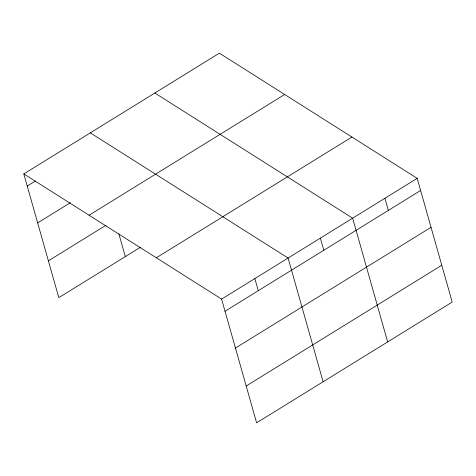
<?xml version="1.0" encoding="UTF-8"?>
<svg xmlns="http://www.w3.org/2000/svg" width="476" height="476" viewBox="0 0 476 476"><rect width="100%" height="100%" fill="white"/><g stroke="black" fill="none" stroke-linecap="round" stroke-linejoin="round"><path stroke-width="0.71" d="M23.8 173.924L219.394 53.175L417.19 178.345L452.2 302.076L256.606 422.825L221.59 299.101L23.8 173.924L58.81 297.655L140.503 247.222M27.233 186.068L35.391 181.029M37.658 222.893L70.281 202.752M89.071 215.235L284.666 94.48M48.391 260.83L106.112 225.196M156.318 257.79L351.919 137.04M221.59 299.101L417.19 178.345M225.029 311.239L420.623 190.483M235.447 348.063L431.042 227.308M246.181 386L441.782 265.251M154.849 93.022L352.645 218.192L387.654 341.923M90.303 132.869L288.093 258.04L323.109 381.77M384.917 198.272L388.351 210.41M320.366 238.119L323.805 250.257M254.844 278.573L258.278 290.711M118.905 233.936L125.313 256.6"/></g></svg>
